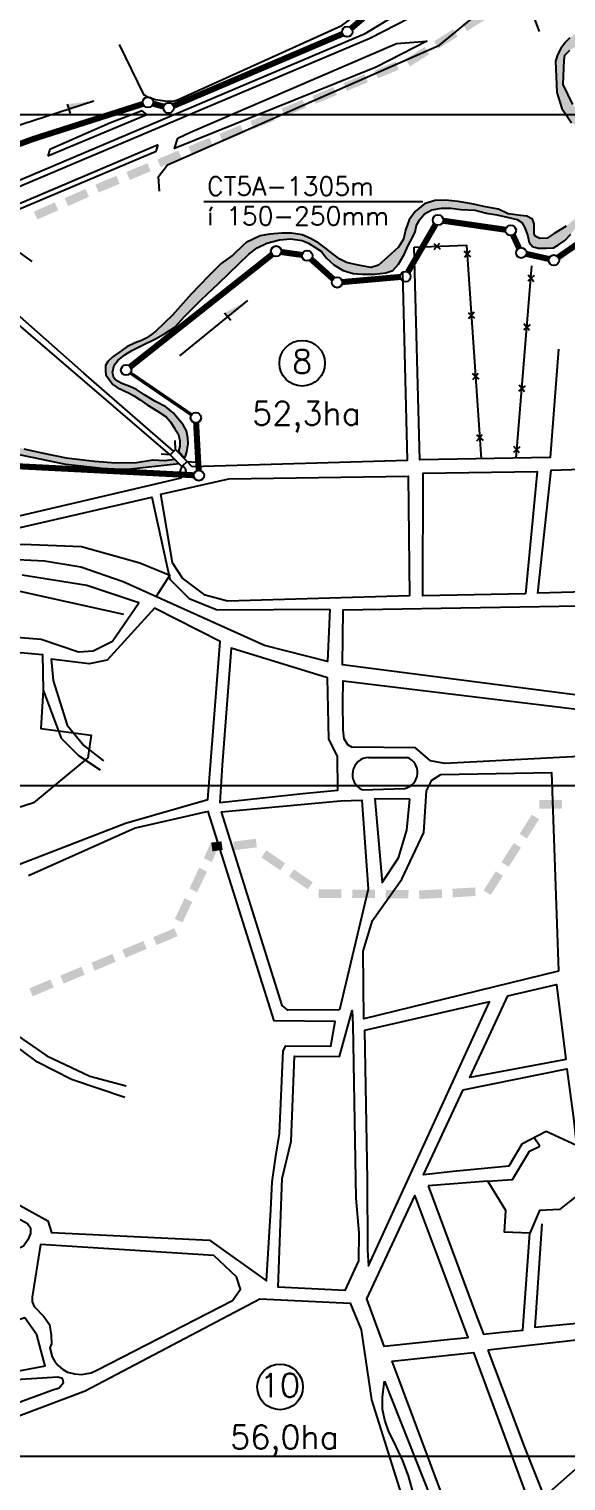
# Model space of a CAD drawing. Extents: x 538220 to 547168, y 7509776 to 7514528.
# Drawn here: x 544563 to 544964, y 7511482 to 7512564 of the extents above; entities that cross this region are included whole.
import ezdxf
from ezdxf.enums import TextEntityAlignment as Align

# ---------------------------------------------------------------- set-up
doc = ezdxf.new("R2010")
doc.units = 0
doc.header["$LTSCALE"] = 50
doc.header["$MEASUREMENT"] = 0
for name, color, linetype in [('ESTACAO', 5, 'CONTINUOUS'), ('HATCH', 4, 'CONTINUOUS'), ('LIMITE', 7, 'CONTINUOUS'), ('LIMITE-BACIA', 3, 'CONTINUOUS'), ('LIMITE-PROJETO', 1, 'CONTINUOUS'), ('MALHA', 9, 'CONTINUOUS'), ('RIO', 4, 'CONTINUOUS'), ('RODOVIA', 1, 'CONTINUOUS'), ('RUA', 7, 'CONTINUOUS'), ('TEXTO', 5, 'CONTINUOUS'), ('TEXTO2', 5, 'CONTINUOUS')]:
    doc.layers.add(name, color=color, linetype=linetype)
doc.styles.get("Standard").update_dxf_attribs({"font": 'ROMANSBR.SHX'})

# ---------------------------------------------------------------- blocks, each defined once
blk = doc.blocks.new('G2')
at = {"layer": 'LIMITE-BACIA'}
blk.add_solid([(-8.5, -3.3), (-8.5, 3.1), (8.5, -3.2), (8.5, 3.2)], dxfattribs=at)
blk = doc.blocks.new('X')
at = {"layer": 'LIMITE'}
for p, q in [((-0.0178, -0.0178), (0.0178, 0.0178)), ((0.0178, -0.0178), (-0.0178, 0.0178))]:
    blk.add_line(p, q, dxfattribs=at)

msp = doc.modelspace()

# ---------------------------------------------------------------- hatches: boundary and pattern name
at = {"layer": 'HATCH'}
msp.add_hatch(color=256, dxfattribs=at).paths.add_polyline_path([(544691.5, 7512361.9), (544704.7, 7512374.4), (544727, 7512396), (544733.4, 7512400.8), (544740.6, 7512404.1), (544750, 7512406.6), (544758.1, 7512407.4), (544767, 7512406.1), (544771.7, 7512404.3), (544776.3, 7512401.3), (544781.4, 7512397.9), (544784.7, 7512393.2), (544790.6, 7512388), (544797.4, 7512383.7), (544805, 7512381.6), (544811.8, 7512381.1), (544820.8, 7512381), (544829.3, 7512382.2), (544834.4, 7512383.9), (544838.7, 7512388.5), (544843, 7512395.7), (544846, 7512402.5), (544849, 7512408), (544851.2, 7512412.6), (544852.1, 7512417.7), (544854.6, 7512421.9), (544858.1, 7512426.1), (544863.6, 7512429.1), (544870.9, 7512430.3), (544877.7, 7512430.2), (544885.3, 7512429.3), (544895.9, 7512428.8), (544904.4, 7512426.6), (544912, 7512425.3), (544919.7, 7512423.5), (544927.3, 7512421.8), (544930.7, 7512419.6), (544932.8, 7512416.2), (544934.9, 7512410.3), (544936.1, 7512404.7), (544938.6, 7512401.7), (544942.9, 7512400.4), (544948.8, 7512400.4), (544954.3, 7512400.8), (544958.2, 7512402.9), (544962.9, 7512406.2), (544967.2, 7512410.9), (544970.6, 7512415.1), (544975.7, 7512416.7), (544981.2, 7512419.2), (544986.8, 7512423), (544990.7, 7512427.2), (544992, 7512431.9), (544991.2, 7512440.8), (544989.6, 7512449.3), (544987.5, 7512454.9), (544988.5, 7512461.5), (544991.1, 7512478.9), (544968.7, 7512507.6), (544961.6, 7512522.5), (544962.2, 7512540.7), (544962.9, 7512544.3), (544966.5, 7512548.1), (544982.6, 7512557.3), (544990.2, 7512562.4), (545000, 7512571.1), (545000, 7512579.9), (544998.6, 7512578.3), (544991.6, 7512572.5), (544985.9, 7512568.3), (544978.1, 7512564.4), (544972.2, 7512561.2), (544966.6, 7512557.2), (544963.2, 7512554.1), (544959.8, 7512549.4), (544957.4, 7512544.5), (544955.8, 7512539.9), (544956.8, 7512516.6), (544960.6, 7512504.7), (544967.8, 7512493.8), (544979.3, 7512487.9), (544982.6, 7512478), (544981.4, 7512460.6), (544981.1, 7512458.7), (544981.9, 7512451.5), (544984.4, 7512447.2), (544986.1, 7512439.6), (544986, 7512433.6), (544985.1, 7512429.8), (544981.3, 7512427.3), (544974.9, 7512425.2), (544969.4, 7512421.5), (544963.8, 7512416.8), (544954.8, 7512411.4), (544949.7, 7512408), (544944.2, 7512407.6), (544940.8, 7512409.4), (544940, 7512411.1), (544940, 7512415.3), (544940, 7512418.7), (544938.8, 7512422.1), (544934.5, 7512424.3), (544929.9, 7512424.7), (544920.5, 7512426.1), (544913.3, 7512429.5), (544903.6, 7512431.3), (544893.4, 7512433.5), (544883.2, 7512435.3), (544873.9, 7512436.2), (544865.8, 7512435.9), (544858.1, 7512433.4), (544851.3, 7512427.9), (544846.6, 7512421.6), (544844, 7512413.9), (544842.6, 7512407.2), (544838.8, 7512401.2), (544830.6, 7512393.7), (544823.8, 7512387.8), (544818.3, 7512386.1), (544812.7, 7512387), (544806.4, 7512388.3), (544800, 7512389.7), (544794.9, 7512392.2), (544789.9, 7512396.1), (544784.4, 7512400.4), (544779.3, 7512404.3), (544773, 7512407.7), (544767, 7512410.3), (544759, 7512411.6), (544751.7, 7512411.7), (544742.8, 7512410.9), (544735.6, 7512409.7), (544725.2, 7512404.8), (544722.9, 7512402.7), (544715.3, 7512395.2), (544706.5, 7512389), (544697, 7512379.6), (544684.2, 7512366.1), (544670.2, 7512350.6), (544657.7, 7512338.6), (544654.6, 7512336.1), (544650.6, 7512333.5), (544647, 7512331.6), (544642.3, 7512329.9), (544636.2, 7512326.8), (544630.6, 7512323), (544626, 7512319.6), (544622, 7512316), (544620.3, 7512313.1), (544620.3, 7512309.4), (544620.5, 7512306), (544622.9, 7512302.6), (544625.8, 7512298.9), (544629, 7512296.7), (544633.6, 7512294.3), (544637.9, 7512292.5), (544641.8, 7512290.1), (544646.1, 7512287.4), (544651.2, 7512283.7), (544659, 7512279), (544665.5, 7512274.8), (544668.6, 7512270.9), (544671.8, 7512265.8), (544674.4, 7512262.1), (544675.6, 7512257), (544675.6, 7512252.9), (544674.6, 7512249.1), (544678.9, 7512244.1), (544679.9, 7512245.5), (544680.9, 7512248.7), (544681.9, 7512254.5), (544681.7, 7512259.1), (544680.5, 7512264.2), (544678.1, 7512268.9), (544674.7, 7512273), (544670.6, 7512277.7), (544665.3, 7512282.1), (544657.1, 7512286.5), (544649.3, 7512291.2), (544643.3, 7512295.2), (544638.4, 7512297.4), (544632.4, 7512299.6), (544627.8, 7512302.1), (544626.3, 7512303.8), (544625.4, 7512307.7), (544626.6, 7512313.3), (544629.4, 7512316.7), (544634.7, 7512321), (544639.9, 7512324.1), (544647.4, 7512327.9), (544657.9, 7512333.2), (544664.5, 7512336.8), (544671.9, 7512341.6), (544679.2, 7512349.6)])
h = msp.add_hatch(color=256, dxfattribs=at)
h.paths.add_polyline_path([(543716.7, 7512159.9), (543710.3, 7512159.7), (543704.6, 7512158.8), (543697.6, 7512156.9), (543691.5, 7512154.4), (543685.1, 7512151.6), (543679.1, 7512149.7), (543669.8, 7512148.5), (543666, 7512147.9), (543661.2, 7512148), (543655.8, 7512148), (543648.8, 7512148.4), (543644.4, 7512149.1), (543638.7, 7512150.1), (543633, 7512150.7), (543627.2, 7512151.7), (543621.2, 7512152.1), (543616.7, 7512151.8), (543611.3, 7512149.6), (543606.9, 7512148.7), (543603.7, 7512148.7), (543601.8, 7512149.7), (543598.6, 7512150.7), (543593.8, 7512151.4), (543586.8, 7512151.4), (543581.4, 7512152.1), (543576, 7512153.4), (543571, 7512155.4), (543564.6, 7512157), (543556.7, 7512158.3), (543550.6, 7512159), (543541.8, 7512160), (543535.7, 7512160.1), (543528.7, 7512158.6), (543522.3, 7512156.7), (543515.8, 7512152.3), (543521, 7512151), (543532.4, 7512149.3), (543544.1, 7512148.1), (543595.8, 7512148.6), (543617.7, 7512146.4), (543627.8, 7512141.9), (543638.9, 7512141.8), (543658.1, 7512141.3), (543686.6, 7512145.9), (543699.7, 7512147.4), (543710.2, 7512148.5), (543716.6, 7512150.7), (543726.1, 7512151.6), (543733.1, 7512152.5), (543741.1, 7512153.1), (543751, 7512154.9), (543758, 7512157.4), (543765, 7512159.6), (543772.3, 7512159.8), (543777.4, 7512159.8), (543784.7, 7512160), (543791.7, 7512160), (543797.8, 7512159.9), (543802.2, 7512158), (543805.4, 7512155.1), (543806.9, 7512152.6), (543811.1, 7512158.9), (543808, 7512162.4), (543802.6, 7512165.6), (543797.2, 7512167.2), (543788.9, 7512168.6), (543779.1, 7512169.3), (543773.3, 7512169), (543768.2, 7512167.8), (543762.8, 7512166.2), (543757.4, 7512163.4), (543751.3, 7512160.9), (543745.3, 7512159.4), (543739.9, 7512158.5), (543735.4, 7512158.5), (543730.3, 7512159.2), (543723.7, 7512159.9)])
h.paths.add_polyline_path([(543830, 7512106), (543841.7, 7512091.5), (543884, 7512060), (543902.9, 7512056.5), (543923.1, 7512057.7), (543949.7, 7512076.7), (543979, 7512076.5), (543999.1, 7512084.3), (544000, 7512085.1), (544000, 7512092.3), (543988.5, 7512083.1), (543962.7, 7512079.7), (543947.2, 7512082.4), (543936.1, 7512071.6, -0.178816), (543935, 7512070.4), (543925.9, 7512061.6), (543908.8, 7512060.2), (543884.7, 7512065.7), (543851.9, 7512090.6), (543836.7, 7512109), (543828.7, 7512124.7, -0.012905), (543828.6, 7512124.7, 0.012905), (543828.7, 7512124.7), (543824.1, 7512133.7), (543817.3, 7512130.5)])
h.paths.add_polyline_path([(544133.2, 7512135.9), (544146.1, 7512130.7), (544164.6, 7512118.3), (544172.9, 7512118.1), (544201.9, 7512132.3), (544245.8, 7512162.4), (544258.3, 7512166.4), (544271.1, 7512181), (544284, 7512205.9), (544299.5, 7512219.5), (544340.7, 7512231.4), (544359.1, 7512239.5), (544384.1, 7512254.6), (544413.7, 7512281.4), (544417.9, 7512286.1), (544422.9, 7512290.2), (544426.8, 7512293.2), (544430.3, 7512293.7), (544432.8, 7512292.6), (544436.1, 7512288.4), (544439.3, 7512281), (544440.6, 7512273.5), (544443.1, 7512268.3), (544447.1, 7512261.9), (544450.6, 7512257.4), (544458.6, 7512252.2), (544468.7, 7512247.3), (544478.1, 7512246.3), (544488.1, 7512247.2), (544495.5, 7512250), (544501.2, 7512254.3), (544510.7, 7512263.9), (544527.4, 7512283.3), (544531, 7512285.5), (544533.5, 7512285.7), (544537, 7512283.8), (544538.1, 7512279.1), (544543.4, 7512254.9), (544545.9, 7512251.5), (544548.9, 7512248.8), (544552.4, 7512247.1), (544590.5, 7512239.2), (544624.4, 7512235.5), (544636.9, 7512235.4), (544675.1, 7512239.8), (544671.6, 7512243.3), (544664.4, 7512242.2), (544655.4, 7512242.8), (544643.4, 7512240.6), (544628, 7512240.5), (544612, 7512241.8), (544590.8, 7512244.3), (544572.6, 7512247.9), (544559.4, 7512251), (544552.4, 7512251.8), (544550.4, 7512252.6), (544548.7, 7512254.6), (544547.7, 7512260.6), (544546.1, 7512268.6), (544543.6, 7512276.1), (544541.2, 7512284.1), (544538.5, 7512290.1), (544535, 7512293.6), (544531.3, 7512294.4), (544527.8, 7512293.4), (544518.4, 7512287.6), (544503.4, 7512267.8), (544482.5, 7512252.9), (544460.6, 7512254.5), (544450.7, 7512263.6), (544437, 7512294.6), (544432.8, 7512298.9), (544427.7, 7512299.4), (544417.5, 7512295.2), (544370.5, 7512254.9), (544350.1, 7512241.5), (544308.4, 7512232), (544295.7, 7512226.2), (544282.4, 7512216.1), (544257.6, 7512175.8), (544244.2, 7512168.2), (544221.2, 7512154.6), (544200.3, 7512139.5), (544169.8, 7512124.6), (544158.3, 7512126.4), (544134.6, 7512142.4), (544100.9, 7512133.3), (544043, 7512132.6), (544032, 7512129.1), (544023.7, 7512120.9), (544012.7, 7512102.5), (544000, 7512092.3), (544000, 7512085.1), (544020.7, 7512103.1), (544025.3, 7512113.2), (544034.9, 7512122.7), (544059, 7512130.5), (544092.6, 7512128.6)])

# ---------------------------------------------------------------- linework, layer by layer
at = {"layer": 'ESTACAO'}
for p, q in [((544549.3, 7512490.2), (544611.4, 7512510.2)), ((544594.1, 7512500.9), (544591.9, 7512507.8)), ((544675.7, 7512320.2), (544726.3, 7512361.4)), ((544713.6, 7512346.5), (544709, 7512352.1))]:
    msp.add_line(p, q, dxfattribs=at)
for points, const_width in [([(544803.5, 7512564.3), (544866.3, 7512618.1)], 4.5), ([(544670.9, 7512506.5), (544797, 7512560.2)], 4.5), ([(544501.3, 7512458), (544566.4, 7512481.9), (544648.2, 7512508)], 4.5), ([(544655.6, 7512508.2), (544663.6, 7512506)], 4.5), ([(544918.7, 7512414.2), (544872.1, 7512420.9)], 4.5), ([(544998, 7512421.4), (544957.9, 7512393.7)], 4.5), ([(544866.3, 7512418), (544845.8, 7512382.7)], 4.5), ([(544928.6, 7512400.6), (544924.2, 7512410.1)], 4.5), ([(544744.4, 7512395.7), (544638.6, 7512312)], 4.5), ([(544766.9, 7512395.4), (544751.3, 7512397.6)], 4.5), ([(544790, 7512377.5), (544773.6, 7512392.2)], 4.5), ([(544950.9, 7512392.4), (544934.1, 7512396.2)], 4.5), ([(544840, 7512379), (544796.8, 7512375.2)], 4.5), ([(544638.8, 7512307.4), (544684.4, 7512276.3)], 2.5), ([(544687.8, 7512270.3), (544689.7, 7512234.8)], 4.5), ([(544686, 7512231.2), (544543.1, 7512238.5)], 4.5)]:
    msp.add_lwpolyline(points, dxfattribs=dict(at, const_width=const_width))
for centre in [(544800.5, 7512561.8), (544651.9, 7512509.2), (544667.3, 7512505), (544868.2, 7512421.4), (544922.5, 7512413.7), (544747.5, 7512398.2), (544747.5, 7512398.2), (544770.7, 7512394.8), (544930.3, 7512397), (544954.7, 7512391.5), (544843.9, 7512379.3), (544792.9, 7512374.9), (544635.6, 7512309.6), (544687.6, 7512274.1), (544689.9, 7512231), (544689.9, 7512231)]:
    msp.add_circle(centre, 3.89, dxfattribs=at)
for points in [[(544591.9, 7512507.8), (544593, 7512504.4), (544611.4, 7512510.2)], [(544709, 7512352.1), (544711.3, 7512349.3), (544726.3, 7512361.4)]]:
    msp.add_solid(points, dxfattribs=at)
at = {"layer": 'LIMITE'}
for points in [[(544850.4, 7512401.1), (544889.5, 7512402.8), (544900.5, 7512243.4)], [(544926.4, 7512243.9), (544938.2, 7512387.2)]]:
    msp.add_lwpolyline(points, dxfattribs=at)
at = {"layer": 'LIMITE-BACIA'}
for points in [[(544699.4, 7511942.9), (544693.6, 7511945.7), (544706.7, 7511958.3), (544698.9, 7511957.6)], [(544700, 7511950.9), (544699.1, 7511957.3), (544707.6, 7511951.9), (544706.7, 7511958.3)]]:
    msp.add_solid(points, dxfattribs=at)
at = {"layer": 'MALHA'}
for p, q in [((543000, 7512500), (547000, 7512500)), ((543000, 7512000), (547000, 7512000)), ((543000, 7511500), (547000, 7511500))]:
    msp.add_line(p, q, dxfattribs=at)
at = {"layer": 'RIO', "linetype": 'CONTINUOUS'}
for points in [[(544966.6, 7512557.2), (544963.2, 7512554.1), (544959.8, 7512549.4), (544957.4, 7512544.5), (544955.8, 7512539.9), (544956.8, 7512516.6), (544960.6, 7512504.7), (544967.8, 7512493.8)], [(544968.7, 7512507.6), (544961.6, 7512522.5), (544962.2, 7512540.7), (544962.9, 7512544.3), (544966.5, 7512548.1)], [(544963.8, 7512416.8), (544954.8, 7512411.4), (544949.7, 7512408), (544944.2, 7512407.6), (544940.8, 7512409.4), (544940, 7512411.1), (544940, 7512415.3), (544940, 7512418.7), (544938.8, 7512422.1), (544934.5, 7512424.3), (544929.9, 7512424.7), (544920.5, 7512426.1), (544913.3, 7512429.5), (544903.6, 7512431.3), (544893.4, 7512433.5), (544883.2, 7512435.3), (544873.9, 7512436.2), (544865.8, 7512435.9), (544858.1, 7512433.4), (544851.3, 7512427.9), (544846.6, 7512421.6), (544844, 7512413.9), (544842.6, 7512407.2), (544838.8, 7512401.2), (544830.6, 7512393.7), (544823.8, 7512387.8), (544818.3, 7512386.1), (544812.7, 7512387), (544806.4, 7512388.3), (544800, 7512389.7), (544794.9, 7512392.2), (544789.9, 7512396.1), (544784.4, 7512400.4), (544779.3, 7512404.3), (544773, 7512407.7), (544767, 7512410.3), (544759, 7512411.6), (544751.7, 7512411.7), (544742.8, 7512410.9), (544735.6, 7512409.7), (544725.2, 7512404.8), (544722.9, 7512402.7), (544715.3, 7512395.2), (544706.5, 7512389), (544697, 7512379.6), (544684.2, 7512366.1), (544670.2, 7512350.6), (544657.7, 7512338.6), (544654.6, 7512336.1), (544650.6, 7512333.5), (544647, 7512331.6), (544642.3, 7512329.9), (544636.2, 7512326.8), (544630.6, 7512323), (544626, 7512319.6), (544622, 7512316), (544620.3, 7512313.1), (544620.3, 7512309.4), (544620.5, 7512306), (544622.9, 7512302.6), (544625.8, 7512298.9), (544629, 7512296.7), (544633.6, 7512294.3), (544637.9, 7512292.5), (544641.8, 7512290.1), (544646.1, 7512287.4), (544651.2, 7512283.7), (544659, 7512279), (544665.5, 7512274.8), (544668.6, 7512270.9), (544671.8, 7512265.8), (544674.4, 7512262.1), (544675.6, 7512257), (544675.6, 7512252.9), (544674.6, 7512249.1), (544678.9, 7512244.1), (544679.9, 7512245.5), (544680.9, 7512248.7), (544681.9, 7512254.5), (544681.7, 7512259.1), (544680.5, 7512264.2), (544678.1, 7512268.9), (544674.7, 7512273), (544670.6, 7512277.7), (544665.3, 7512282.1), (544657.1, 7512286.5), (544649.3, 7512291.2), (544643.3, 7512295.2), (544638.4, 7512297.4), (544632.4, 7512299.6), (544627.8, 7512302.1), (544626.3, 7512303.8), (544625.4, 7512307.7), (544626.6, 7512313.3), (544629.4, 7512316.7), (544634.7, 7512321), (544639.9, 7512324.1), (544647.4, 7512327.9), (544657.9, 7512333.2), (544664.5, 7512336.8), (544671.9, 7512341.6), (544679.2, 7512349.6), (544691.5, 7512361.9), (544704.7, 7512374.4), (544727, 7512396), (544733.4, 7512400.8), (544740.6, 7512404.1), (544750, 7512406.6), (544758.1, 7512407.4), (544767, 7512406.1), (544771.7, 7512404.3), (544776.3, 7512401.3), (544781.4, 7512397.9), (544784.7, 7512393.2), (544790.6, 7512388), (544797.4, 7512383.7), (544805, 7512381.6), (544811.8, 7512381.1), (544820.8, 7512381), (544829.3, 7512382.2), (544834.4, 7512383.9), (544838.7, 7512388.5), (544843, 7512395.7), (544846, 7512402.5), (544849, 7512408), (544851.2, 7512412.6), (544852.1, 7512417.7), (544854.6, 7512421.9), (544858.1, 7512426.1), (544863.6, 7512429.1), (544870.9, 7512430.3), (544877.7, 7512430.2), (544885.3, 7512429.3), (544895.9, 7512428.8), (544904.4, 7512426.6), (544912, 7512425.3), (544919.7, 7512423.5), (544927.3, 7512421.8), (544930.7, 7512419.6), (544932.8, 7512416.2), (544934.9, 7512410.3), (544936.1, 7512404.7), (544938.6, 7512401.7), (544942.9, 7512400.4), (544948.8, 7512400.4), (544954.3, 7512400.8), (544958.2, 7512402.9), (544962.9, 7512406.2), (544967.2, 7512410.9)], [(544559.4, 7512251), (544572.6, 7512247.9), (544590.8, 7512244.3), (544612, 7512241.8), (544628, 7512240.5), (544643.4, 7512240.6), (544655.4, 7512242.8), (544664.4, 7512242.2), (544671.6, 7512243.3), (544675.1, 7512239.8), (544636.9, 7512235.4), (544624.4, 7512235.5), (544590.5, 7512239.2), (544552.4, 7512247.1)]]:
    msp.add_lwpolyline(points, dxfattribs=at)
at = {"layer": 'RODOVIA', "linetype": 'CONTINUOUS'}
msp.add_lwpolyline([(544866.3, 7512581.9), (544817.3, 7512556.7), (544494.4, 7512420.3), (544492.5, 7512424.2), (544813.9, 7512560.5), (544853, 7512584), (544862.1, 7512589.4)], close=True, dxfattribs=at)
for points in [[(544674.2, 7512482.5), (544683.5, 7512486.9), (544837.2, 7512553)], [(544577.3, 7512469.2), (544651.1, 7512500.2)], [(544659.6, 7512477.6), (544531.3, 7512423.1), (544533, 7512420.1)]]:
    msp.add_lwpolyline(points, dxfattribs=at)
at = {"layer": 'RUA'}
for p, q in [((544816.4, 7512020.9), (544845.3, 7512020.9)), ((544811.7, 7511996.7), (544843.5, 7511997.8))]:
    msp.add_line(p, q, dxfattribs=at)
at = {"layer": 'RUA', "linetype": 'CONTINUOUS'}
for points in [[(544630.5, 7512552.2), (544648.5, 7512515.1), (544652.3, 7512513.1), (544657.6, 7512511.4), (544666.1, 7512510.1), (544670.5, 7512510.1), (544673.9, 7512511), (544676.1, 7512512), (544796.6, 7512566.4), (544848.2, 7512604.8), (544856.8, 7512619.5), (544637, 7512750.8), (544625.2, 7512749.6), (544538.4, 7512700.4), (544500.8, 7512680.7), (544482, 7512669.7), (544469.4, 7512663.5), (544456.9, 7512659.9), (544438.1, 7512658.9), (544414.5, 7512660.8), (544386.8, 7512667.2), (544371, 7512667.2), (544387.5, 7512624.4)], [(544660.5, 7512443), (544659.7, 7512453.8), (544666.4, 7512462.5), (544869.4, 7512551.7), (544929, 7512601.1), (544943.6, 7512562)], [(544837.2, 7512553), (544860, 7512554.7), (544822.2, 7512535.5)], [(544822.2, 7512535.5), (544671.6, 7512474.7), (544674.2, 7512482.5)], [(544651.1, 7512500.2), (544647.6, 7512502.9), (544623.9, 7512493.8), (544578.8, 7512474.1), (544577.3, 7512469.2)], [(544533, 7512420.1), (544658, 7512472.8), (544659.6, 7512477.6)], [(544684.5, 7512237.8), (544845.4, 7512242.4), (544842, 7512382.5)], [(544668.4, 7512246.5), (544520.3, 7512373.3), (544515.2, 7512374.2), (544493.7, 7512358.4), (544449.8, 7512344.6), (544483.1, 7512269.9)], [(544677.9, 7512238.5), (544679.6, 7512236.6), (544680.1, 7512234.1), (544678.6, 7512231.3), (544676.5, 7512229.1), (544661.8, 7512225.5), (544543.9, 7512198), (544482.7, 7512177.7), (544382.5, 7512136.1), (544375.1, 7512157.2), (544350.1, 7512233)], [(544461.1, 7512154.5), (544488.1, 7512164.9), (544527.9, 7512176.6), (544558.6, 7512179.8), (544602.2, 7512178.1), (544645.9, 7512165.8), (544668.1, 7512156.8), (544658.1, 7512140.9)], [(544541.6, 7512111.5), (544572.1, 7512109.1), (544600, 7512099.6), (544611, 7512100.3), (544625.5, 7512107.4), (544645, 7512136.2), (544606.3, 7512149.1), (544558, 7512156.7)], [(544634, 7512127.3), (544555.4, 7512144.9)], [(544510.8, 7511923.9), (544635, 7511971.9), (544696.5, 7511989.4), (544705.7, 7512107.3), (544656.7, 7512132), (544621.4, 7512093.3), (544608.1, 7512090.5), (544579.8, 7512094.2), (544581.2, 7512078.1), (544591.6, 7512044.9), (544604, 7512029.8), (544618.7, 7512018.3)], [(544543, 7512100.3), (544573.2, 7512097.6), (544573.7, 7512071), (544572, 7512042.4), (544609.5, 7512037.4), (544607, 7512020.6), (544566.5, 7511987), (544512.7, 7511969.8)], [(544573.7, 7512071), (544587.2, 7512035.2), (544600, 7512022.2), (544616.3, 7512011.7)], [(544499, 7511718.7), (544577.1, 7511675.4), (544579.9, 7511666.7), (544697.8, 7511661.1), (544740.2, 7511630.8), (544743.5, 7511683.7), (544744.5, 7511704.5), (544747.2, 7511723.6), (544749.9, 7511740.6), (544752.8, 7511802.2), (544754.6, 7511805.8), (544788.4, 7511805.5), (544791.6, 7511824.1), (544746.1, 7511824.5), (544696.7, 7511980.6), (544642.3, 7511968.1), (544562.7, 7511932.7)], [(544634.7, 7511767.3), (544594.9, 7511780.7), (544569.6, 7511793.6), (544546, 7511811.2)], [(544554.9, 7511813.3), (544576.4, 7511798.3), (544608.5, 7511783.2), (544635.7, 7511776)], [(544905.4, 7511705.1), (544923.7, 7511706.3), (544936.4, 7511727.3), (544944.1, 7511731.1)], [(544945.7, 7511673.3), (544940.4, 7511596.1), (544987.7, 7511600.6), (544975.3, 7511696.8), (544958.9, 7511683.8), (544944, 7511683.2), (544936.6, 7511666.3)], [(544424.6, 7511477), (544428.1, 7511482.1), (544605, 7511548.7), (544735.3, 7511617.2), (544802.8, 7511614.1), (544810.9, 7511594.2), (544818.7, 7511541.9), (544843.5, 7511462.9)], [(544575.1, 7511567.1), (544569, 7511590.5), (544560.1, 7511603.1), (544398.1, 7511550), (544421.9, 7511491.1), (544580.3, 7511549.1), (544585.6, 7511551), (544588.9, 7511554.8), (544588.1, 7511557.9), (544584.7, 7511559), (544549.3, 7511556.6)]]:
    msp.add_lwpolyline(points, dxfattribs=at)
at = {"layer": 'RUA'}
for points in [[(544671, 7512249.1), (544604, 7512307.4), (544541.2, 7512362.6), (544531, 7512371.6), (544527.2, 7512375.8), (544526, 7512378.5), (544526, 7512381.6), (544526.5, 7512385), (544529.9, 7512387.7), (544550.2, 7512397.5), (544552.9, 7512398), (544555.6, 7512397.4), (544565.2, 7512390.6)], [(544958, 7512325.1), (544951.8, 7512244.4), (544854.7, 7512242.6), (544850.4, 7512401.1)], [(544668.4, 7512246.5), (544672.4, 7512250.4), (544681.2, 7512241.5), (544677.1, 7512237.7), (544668.4, 7512246.5)], [(544672.4, 7512250.4), (544672.1, 7512257)], [(544668.4, 7512246.5), (544661.7, 7512246.8)], [(544681.2, 7512241.5), (544687.5, 7512240.9)], [(544684.5, 7512237.8), (544681.2, 7512241.5)], [(544677.1, 7512237.7), (544674.9, 7512232.1)], [(544428.4, 7511746.3), (544562.1, 7511673.5), (544564.3, 7511670.1), (544564.3, 7511666.1), (544562.4, 7511661.3), (544559, 7511656.5), (544553.8, 7511654), (544547.5, 7511653.6), (544540.2, 7511656.3), (544411.6, 7511726.8), (544409.1, 7511732.4), (544411, 7511739.4), (544414.3, 7511746), (544418.4, 7511748.9), (544422.5, 7511748.9), (544428.4, 7511746.3)], [(544944.1, 7511731.1), (544939.9, 7511737.4)], [(544575.1, 7511567.1), (544546, 7511561.6)], [(544828.3, 7511555.9), (544897.8, 7511380.6), (544888.1, 7511380.7), (544880.9, 7511383.7), (544874.1, 7511389.6), (544868.3, 7511399.8), (544863.1, 7511411.5), (544861.2, 7511422.7), (544858.9, 7511434.8), (544856.1, 7511450.4), (544851.4, 7511466.4), (544846.2, 7511485.4), (544841.9, 7511496.6), (544837.1, 7511507.3), (544831.4, 7511519), (544828.6, 7511526.8), (544826.7, 7511535), (544826.7, 7511544.3), (544828.3, 7511555.9)]]:
    msp.add_lwpolyline(points, dxfattribs=at)
at = {"layer": 'RUA', "linetype": 'CONTINUOUS'}
for points in [[(544847, 7512141.2), (544711.2, 7512137.4), (544694.5, 7512141.8), (544677.7, 7512154.5), (544670.3, 7512165.8), (544661.5, 7512217.1), (544712.1, 7512228.5), (544846, 7512230.5)], [(544933.4, 7512142.9), (544857, 7512141.4), (544857.1, 7512232.8), (544942.1, 7512234)], [(545031.2, 7512145.8), (544942.7, 7512143.2), (544952.5, 7512234.9), (545028.2, 7512237.4)], [(544787.6, 7512131.3), (544785.9, 7512092.4), (544738.7, 7512104.4), (544633.3, 7512151.8), (544601.8, 7512162.6), (544574.7, 7512167.2), (544544.1, 7512168.7), (544508.5, 7512165.6), (544458.3, 7512151.4), (544478.3, 7512167.7), (544500.9, 7512176.7), (544546.8, 7512189.9), (544654.8, 7512214.8), (544668.3, 7512153.7), (544682.5, 7512139.3), (544703.6, 7512130.9)], [(545033.8, 7512059.4), (544797.1, 7512089.8), (544797.4, 7512130.8), (545031.8, 7512134.9)], [(544767.4, 7511993.9), (544793.5, 7511996.4), (544793.2, 7512021.7), (544786.9, 7512034.5), (544785.7, 7512080.3), (544713.9, 7512102.3), (544707.3, 7512015.2), (544705.4, 7511987.2)], [(544851.5, 7512028.1), (544803.9, 7512028.4), (544801, 7512030.3), (544798.1, 7512034.6), (544797.5, 7512041.4), (544797.3, 7512061.8), (544797.4, 7512077.9), (545035.4, 7512049.1), (545032.9, 7512035.1), (545028.6, 7512029.6), (545016, 7512023.7), (544873.3, 7512016.4), (544862.5, 7512018.2)], [(544958.1, 7511861.5), (544812.9, 7511826), (544812.4, 7511876.5), (544819.3, 7511899.4), (544841.2, 7511930.2), (544857.7, 7511965), (544859.7, 7511996), (544863.6, 7512003.8), (544870.3, 7512008.1), (544952.8, 7512009.5)], [(544794.8, 7511832.6), (544756.1, 7511832.5), (544751.9, 7511835.9), (544706.8, 7511980.4), (544795.5, 7511988.4), (544811.3, 7511989.1), (544816, 7511922.7)], [(544847.3, 7511989.8), (544821.1, 7511990), (544826.6, 7511927.7), (544838.8, 7511945.9), (544844.9, 7511966.6)], [(544963.6, 7511795.8), (544891.9, 7511782.2), (544907.8, 7511816.2), (544920.2, 7511843.2), (544956.6, 7511851.6)], [(544815.3, 7511706.2), (544815.7, 7511653.5), (544816.4, 7511642), (544906.6, 7511838.6), (544813.5, 7511817.2)], [(544809.1, 7511666.4), (544808.9, 7511645.5), (544798.7, 7511623.4), (544749.1, 7511626), (544752.1, 7511707), (544758.7, 7511734.9), (544761.2, 7511798.1), (544794.8, 7511797.8), (544804.3, 7511832.1), (544804.8, 7511821.5), (544807, 7511692.2)], [(544971.6, 7511731.5), (544948.8, 7511742.1), (544930.7, 7511732.5), (544921, 7511716.1), (544879.4, 7511712.1), (544857.5, 7511709.7), (544886.9, 7511773), (544964.2, 7511788.8), (544969.3, 7511751.9)], [(544860.9, 7511701.4), (544896.7, 7511605), (544902.2, 7511590.9), (544915.7, 7511592.5), (544931.4, 7511594), (544936.6, 7511666.3), (544917.9, 7511667), (544918.8, 7511683), (544905.4, 7511705.1)], [(544851, 7511694.5), (544814.8, 7511617.3), (544827.7, 7511582), (544877.5, 7511587.3), (544890.8, 7511588.5), (544853.3, 7511687.9)], [(544614.3, 7511564.3), (544715, 7511616.1), (544720.8, 7511624.5), (544717.8, 7511633.7), (544700.9, 7511649.5), (544571.7, 7511657.7), (544565.5, 7511618.4), (544565.5, 7511615), (544567, 7511611.5), (544574.3, 7511604.1), (544578.5, 7511598.2), (544579.7, 7511590.3), (544579.9, 7511583.7), (544578.7, 7511580.8), (544580.5, 7511574.1), (544582.4, 7511570.6), (544584.8, 7511567.5), (544588.2, 7511564.8), (544591.9, 7511562.7), (544597, 7511561.4), (544602.3, 7511560.9), (544609.4, 7511562.2)], [(544905.3, 7511579.1), (544932.6, 7511507.3), (544947.3, 7511469.7), (544998.3, 7511514.7), (544989.2, 7511588.5)], [(544937.3, 7511462.6), (544889.9, 7511421.2), (544834.1, 7511570.7), (544894.6, 7511577.2)]]:
    msp.add_lwpolyline(points, close=True, dxfattribs=at)
at = {"layer": 'RUA'}
for centre, radius, start, end in [((544817.1, 7512008.2), 12.7, 92.7835, 245.1968), ((544840.9, 7512009.6), 12.1, 282.3883, 68.703)]:
    msp.add_arc(centre, radius, start, end, dxfattribs=at)
at = {"layer": 'TEXTO'}
msp.add_line((544693.5, 7512435.3), (544857, 7512435.3), dxfattribs=at)
at = {"layer": 'TEXTO2'}
for centre in [(544766.9, 7512314.7), (544750.4, 7511551.6)]:
    msp.add_circle(centre, 17, dxfattribs=at)

# ---------------------------------------------------------------- block references
at = {"layer": 'LIMITE', "xscale": 127.2121291432586, "yscale": 127.2121291432586, "zscale": 127.2121291432586}
for p, rotation in [((544867.5, 7512401.9), 273.931857316669), ((544890, 7512396.2), 273.931857316669), ((544937.6, 7512377.9), 85.29475312663324), ((544893.1, 7512350.5), 273.931857316669), ((544934.4, 7512341.6), 85.29475312663324), ((544896.2, 7512304.9), 273.931857316669), ((544930.7, 7512295.9), 85.29475312663324), ((544899.4, 7512259.2), 273.931857316669), ((544926.9, 7512250.3), 85.29475312663324)]:
    msp.add_blockref('X', p, dxfattribs=dict(at, rotation=rotation))
at = {"layer": 'LIMITE-PROJETO'}
for p, rotation in [((544895.4, 7512569.5), 211.7381172943755), ((544874.1, 7512556.4), 211.7381172943755), ((544852.9, 7512543.2), 211.7381172943755), ((544830, 7512533.2), 202.2353141514061), ((544783.7, 7512514.3), 202.2353141514061), ((544806.9, 7512523.8), 202.2353141514061), ((544760.6, 7512504.8), 202.2353141514061), ((544737.4, 7512495.4), 202.2353141514061), ((544714.3, 7512485.9), 202.2353141514061), ((544691.2, 7512476.5), 202.2353141514061), ((544668, 7512467), 202.2353141514061), ((544644.9, 7512457.5), 202.2353141514061), ((544621.7, 7512448.1), 202.2353141514061), ((544575.9, 7512428.2), 203.5355240897828), ((544598.8, 7512438.2), 203.5355240897828), ((544952.2, 7511986), 359.9024902221794), ((544936.3, 7511969.3), 57.35439345531921), ((544724.3, 7511956), 7.101488672301085), ((544745.4, 7511944.2), 325.2517394516763), ((544922.8, 7511948.2), 57.35439345531921), ((544689.3, 7511929.5), 64.28978236849497), ((544766, 7511930), 325.2517394516763), ((544909.4, 7511927.2), 57.35439345531921), ((544678.4, 7511906.9), 64.28978236849497), ((544787.7, 7511919.4), 359.61491082845), ((544812.7, 7511919.2), 359.61491082845), ((544837.7, 7511919), 359.61491082845), ((544862.7, 7511919), 3.00404639188827), ((544887.6, 7511920.3), 3.00404639188827), ((544664.9, 7511887.3), 22.49522548687515), ((544641.8, 7511877.8), 22.49522548687515), ((544618.7, 7511868.2), 22.49522548687515), ((544595.6, 7511858.6), 22.49522548687515), ((544572.5, 7511849.1), 22.49522548687515)]:
    msp.add_blockref('G2', p, dxfattribs=dict(at, rotation=rotation))

# ---------------------------------------------------------------- texts
at = {"layer": 'TEXTO'}
for s, p in [('CT5A-1305m', (544696, 7512439.8)), ('%%237 150-250mm', (544696, 7512417.6))]:
    msp.add_text(s, height=13.75, dxfattribs=at).set_placement(p)
at = {"layer": 'TEXTO2'}
for s, p in [('8', (544766.8, 7512307.2)), ('10', (544750.3, 7511544.1))]:
    msp.add_text(s, height=17.5, dxfattribs=at).set_placement(p, align=Align.CENTER)
for s, p in [('52,3ha', (544729.6, 7512268.6)), ('56,0ha', (544713.2, 7511505.5))]:
    msp.add_text(s, height=17.5, dxfattribs=at).set_placement(p)

doc.saveas('drawing.dxf')
